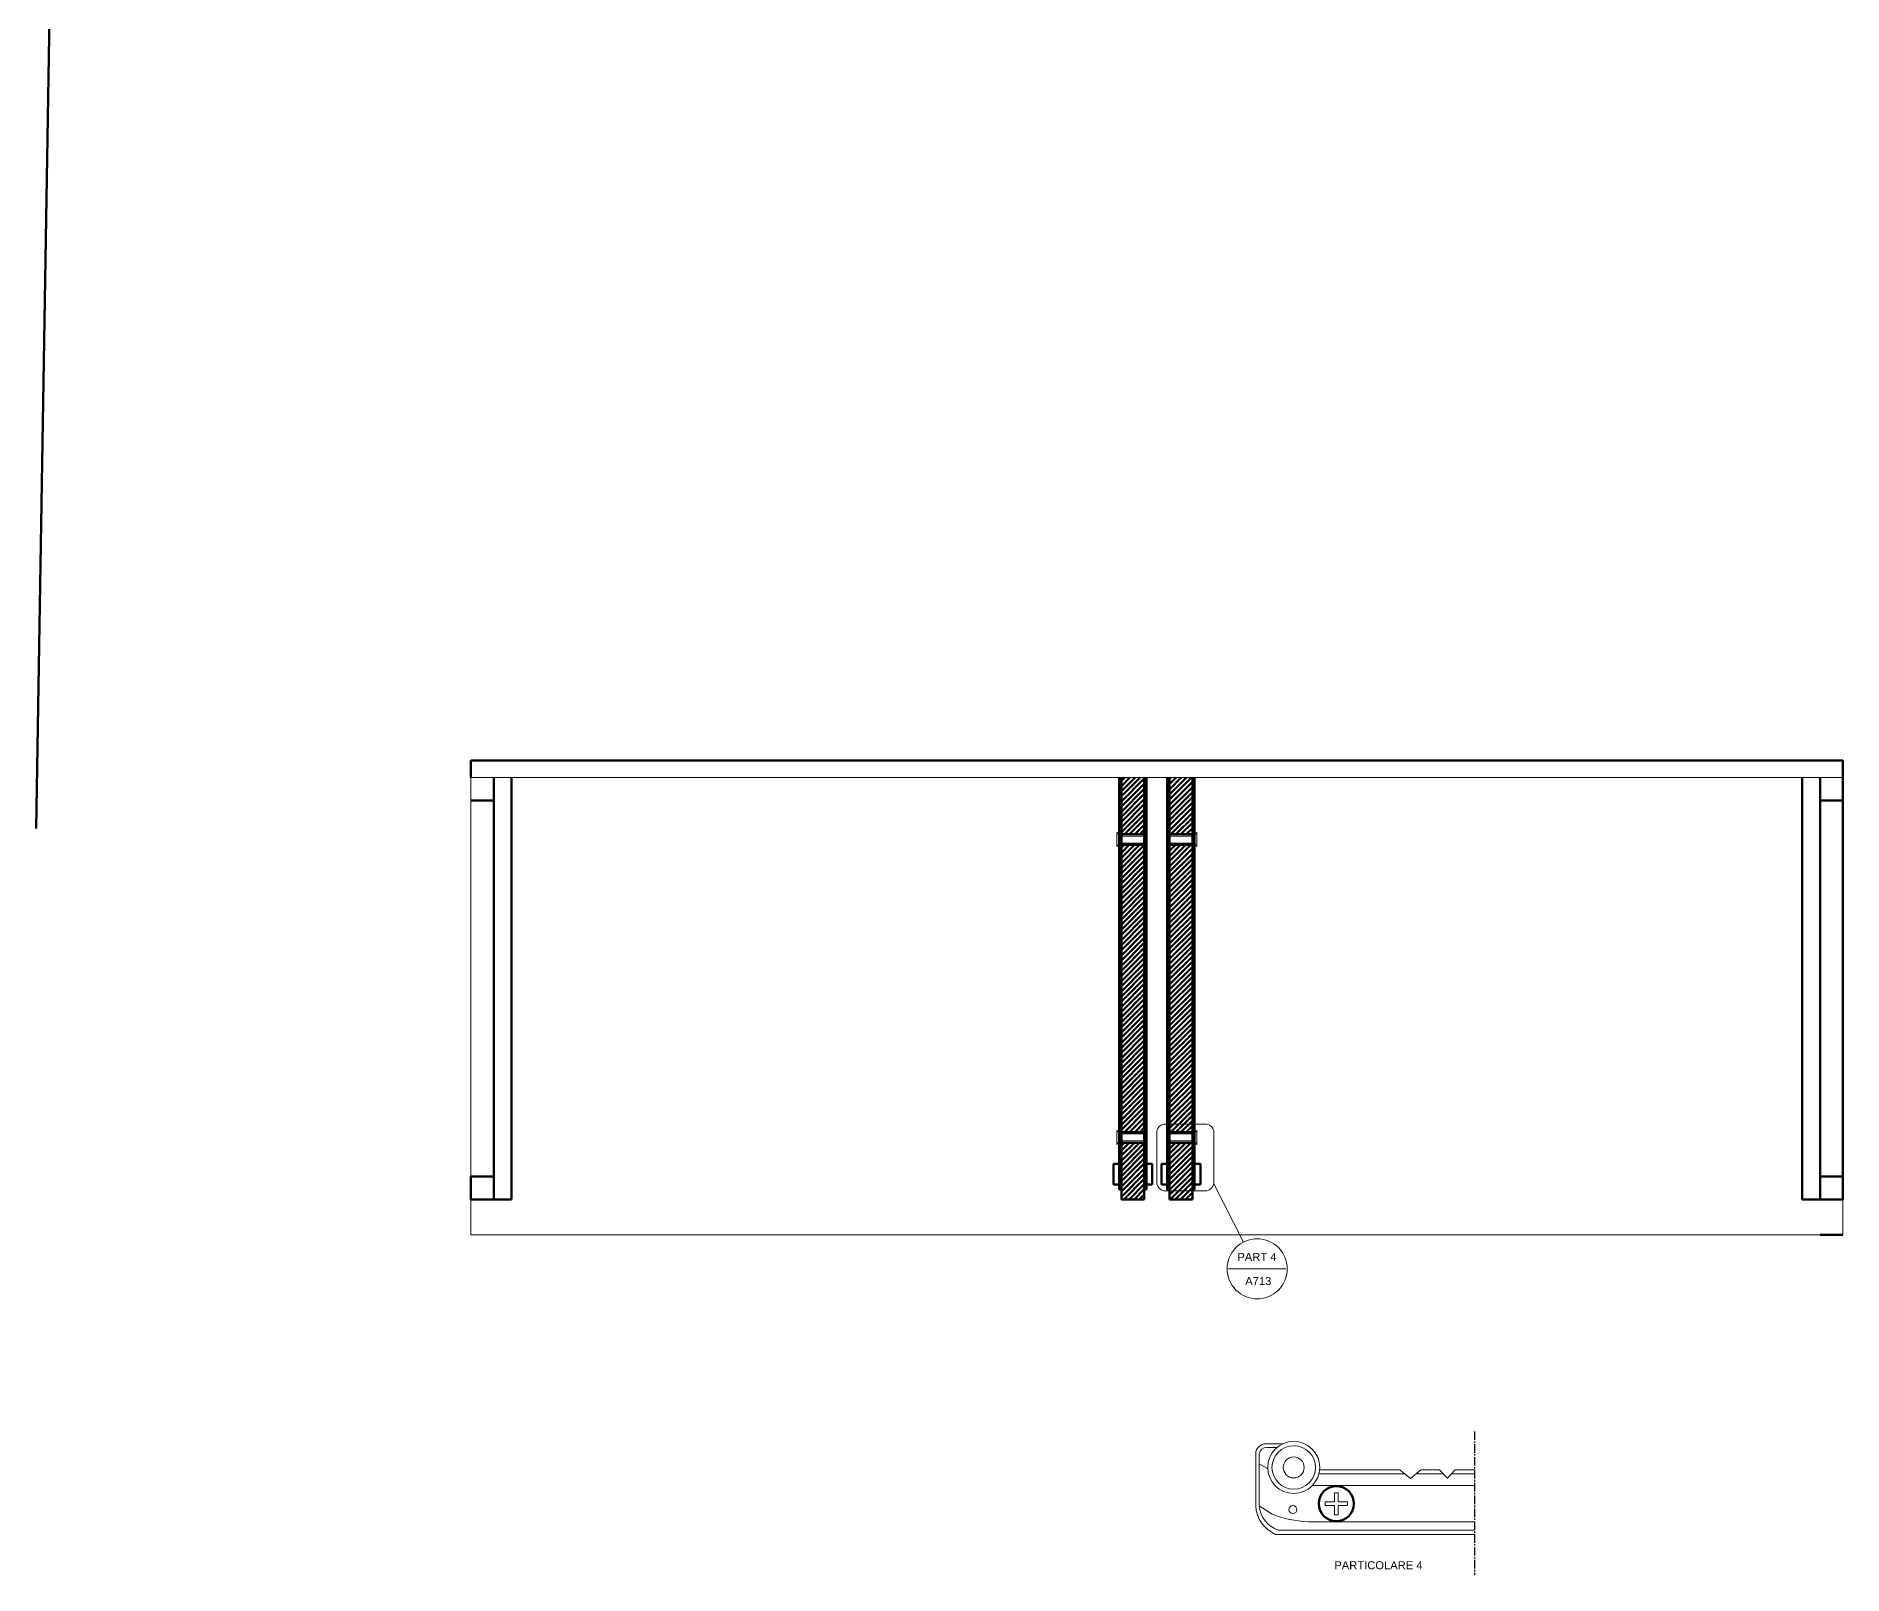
# Model space of a CAD drawing. Header units: centimetres. Extents: x 1319 to 4062, y 3050 to 4081.
# Drawn here: x 3622.4 to 3780.4, y 3599.4 to 3734 of the extents above; entities that cross this region are included whole.
import ezdxf

# ---------------------------------------------------------------- set-up
doc = ezdxf.new("R2010")
doc.units = ezdxf.units.CM
doc.linetypes.add('CENTER2', pattern=[1.125, 0.75, -0.125, 0.125, -0.125])
for name, color, linetype, lineweight in [('A-ANNO-SYMB', 3, 'Continuous', 18), ('A-FURN', 3, 'Continuous', 20), ('A-SECT C-MCUT', 9, 'Continuous', 25), ('A-WALL-STUD', 9, 'Continuous', 5), ('QUOTE', 8, 'Continuous', 18)]:
    doc.layers.add(name, color=color, linetype=linetype, lineweight=lineweight)
doc.layers.add('G-ANNO-TEXT', color=3, linetype='Continuous')
doc.styles.add('stile2', font='calibril.ttf', dxfattribs={"height": 0.5})

msp = doc.modelspace()

# ---------------------------------------------------------------- hatches: boundary and pattern name
at = {"layer": 'A-WALL-STUD', "lineweight": 100}
h = msp.add_hatch(dxfattribs=at)
h.set_pattern_fill('ANSI31', color=256, scale=0.1)
h.paths.add_polyline_path([(3719.333, 3664.169), (3719.192, 3664.169), (3719.192, 3664.172), (3719.191, 3664.169), (3718.842, 3664.169), (3718.842, 3664.172), (3718.84, 3664.169), (3717.333, 3664.169), (3717.333, 3669.132), (3719.333, 3669.132)])
h.paths.add_polyline_path([(3719.333, 3638.124), (3717.333, 3638.124), (3717.333, 3663.239), (3719.333, 3663.239)])
h.paths.add_polyline_path([(3717.333, 3637.194), (3718.84, 3637.194), (3718.842, 3637.191), (3718.842, 3637.194), (3719.191, 3637.194), (3719.192, 3637.191), (3719.192, 3637.194), (3719.333, 3637.194), (3719.333, 3633.104), (3719.333, 3632.232), (3717.333, 3632.232)])
h = msp.add_hatch(dxfattribs=at)
h.set_pattern_fill('ANSI31', color=256, scale=0.1)
h.paths.add_polyline_path([(3721.533, 3664.169), (3721.674, 3664.169), (3721.674, 3664.172), (3721.675, 3664.169), (3722.024, 3664.169), (3722.024, 3664.172), (3722.025, 3664.169), (3723.533, 3664.169), (3723.533, 3669.132), (3721.533, 3669.132)])
h.paths.add_polyline_path([(3721.533, 3638.124), (3723.533, 3638.124), (3723.533, 3663.239), (3721.533, 3663.239)])
h.paths.add_polyline_path([(3723.533, 3637.194), (3722.025, 3637.194), (3722.024, 3637.191), (3722.024, 3637.194), (3721.675, 3637.194), (3721.674, 3637.191), (3721.674, 3637.194), (3721.533, 3637.194), (3721.533, 3633.104), (3721.533, 3632.232), (3723.533, 3632.232)])

# ---------------------------------------------------------------- linework, layer by layer
at = {"layer": 'A-ANNO-SYMB', "color": 6}
for p, q in [((3720.417, 3633.6), (3720.417, 3638.22)), ((3721.022, 3638.824), (3724.813, 3638.824)), ((3725.417, 3638.22), (3725.417, 3633.6)), ((3724.813, 3632.996), (3721.022, 3632.996))]:
    msp.add_line(p, q, dxfattribs=at)
at = {"layer": 'A-ANNO-SYMB'}
for p, q in [((3728.013, 3628.504), (3725.417, 3633.6)), ((3726.706, 3626.162), (3731.706, 3626.162))]:
    msp.add_line(p, q, dxfattribs=at)
at = {"layer": 'A-ANNO-SYMB', "color": 6}
msp.add_circle((3729.206, 3626.162), 2.628, dxfattribs=at)
for centre, start, end in [((3721.219, 3638.022), 103.85533, 166.14467), ((3724.615, 3638.022), 13.85533, 76.14467), ((3721.219, 3633.798), 193.85533, 256.14467), ((3724.615, 3633.798), 283.85533, 346.14467)]:
    msp.add_arc(centre, 0.826, start, end, dxfattribs=at)
at = {"layer": 'A-FURN', "lineweight": 100}
for p, q in [((3660.433, 3669.132), (3660.433, 3670.632)), ((3660.433, 3670.632), (3780.433, 3670.632)), ((3780.433, 3670.632), (3780.433, 3669.132)), ((3662.433, 3632.232), (3662.433, 3669.132)), ((3663.983, 3632.232), (3663.983, 3669.132)), ((3717.333, 3669.132), (3717.333, 3632.232)), ((3719.333, 3669.132), (3719.333, 3632.232)), ((3721.533, 3669.132), (3721.533, 3632.232)), ((3723.533, 3669.132), (3723.533, 3632.232)), ((3776.883, 3632.232), (3776.883, 3669.132)), ((3778.433, 3632.232), (3778.433, 3669.132)), ((3780.433, 3669.132), (3780.433, 3632.232)), ((3660.433, 3667.132), (3662.433, 3667.132)), ((3778.433, 3667.132), (3780.433, 3667.132)), ((3660.433, 3632.232), (3660.433, 3634.232)), ((3660.433, 3634.232), (3662.433, 3634.232)), ((3780.433, 3634.232), (3778.433, 3634.232)), ((3780.433, 3632.232), (3780.433, 3634.232)), ((3662.433, 3632.232), (3660.433, 3632.232)), ((3662.433, 3632.232), (3663.983, 3632.232)), ((3719.333, 3632.232), (3717.333, 3632.232)), ((3721.533, 3632.232), (3723.533, 3632.232)), ((3780.433, 3632.232), (3776.883, 3632.232)), ((3780.433, 3629.132), (3778.433, 3629.132))]:
    msp.add_line(p, q, dxfattribs=at)
at = {"layer": 'A-FURN'}
for p, q in [((3780.433, 3669.132), (3660.433, 3669.132)), ((3660.433, 3669.132), (3660.433, 3629.132)), ((3780.433, 3629.132), (3780.433, 3669.132)), ((3660.433, 3629.132), (3780.433, 3629.132))]:
    msp.add_line(p, q, dxfattribs=at)
at = {"layer": 'A-FURN', "color": 8, "lineweight": 100}
for p, q in [((3717.133, 3633.104), (3717.133, 3669.132)), ((3717.333, 3633.104), (3717.333, 3669.132)), ((3719.333, 3633.104), (3719.333, 3669.132)), ((3719.533, 3633.104), (3719.533, 3669.132)), ((3721.333, 3633.104), (3721.333, 3669.132)), ((3721.533, 3633.104), (3721.533, 3669.132)), ((3723.533, 3633.104), (3723.533, 3669.132)), ((3723.733, 3633.104), (3723.733, 3669.132)), ((3717.133, 3666.568), (3717.333, 3666.568)), ((3719.533, 3666.568), (3719.333, 3666.568)), ((3721.333, 3666.568), (3721.533, 3666.568)), ((3723.733, 3666.568), (3723.533, 3666.568)), ((3719.333, 3664.169), (3717.333, 3664.169)), ((3719.333, 3663.239), (3717.333, 3663.239)), ((3721.533, 3664.169), (3723.533, 3664.169)), ((3721.533, 3663.239), (3723.533, 3663.239)), ((3717.133, 3640.08), (3717.333, 3640.08)), ((3717.133, 3639.816), (3717.333, 3639.816)), ((3717.133, 3639.537), (3717.333, 3639.537)), ((3719.533, 3640.08), (3719.333, 3640.08)), ((3719.533, 3639.816), (3719.333, 3639.816)), ((3719.533, 3639.537), (3719.333, 3639.537)), ((3721.333, 3640.08), (3721.533, 3640.08)), ((3721.333, 3639.816), (3721.533, 3639.816)), ((3721.333, 3639.537), (3721.533, 3639.537)), ((3723.733, 3640.08), (3723.533, 3640.08)), ((3723.733, 3639.816), (3723.533, 3639.816)), ((3723.733, 3639.537), (3723.533, 3639.537)), ((3717.133, 3638.887), (3717.333, 3638.887)), ((3717.133, 3638.522), (3717.333, 3638.522)), ((3717.133, 3638.149), (3717.333, 3638.149)), ((3719.333, 3638.124), (3717.333, 3638.124)), ((3719.533, 3638.887), (3719.333, 3638.887)), ((3719.533, 3638.522), (3719.333, 3638.522)), ((3719.533, 3638.149), (3719.333, 3638.149)), ((3721.333, 3638.887), (3721.533, 3638.887)), ((3721.333, 3638.522), (3721.533, 3638.522)), ((3721.333, 3638.149), (3721.533, 3638.149)), ((3721.533, 3638.124), (3723.533, 3638.124)), ((3723.733, 3638.887), (3723.533, 3638.887)), ((3723.733, 3638.522), (3723.533, 3638.522)), ((3723.733, 3638.149), (3723.533, 3638.149)), ((3723.533, 3638.124), (3723.533, 3637.194)), ((3723.533, 3638.124), (3723.533, 3637.194)), ((3719.333, 3637.194), (3717.333, 3637.194)), ((3721.533, 3637.194), (3723.533, 3637.194)), ((3716.633, 3633.525), (3716.633, 3635.346)), ((3717.133, 3635.346), (3716.633, 3635.346)), ((3719.533, 3635.346), (3720.033, 3635.346)), ((3720.033, 3633.525), (3720.033, 3635.346)), ((3720.833, 3633.525), (3720.833, 3635.346)), ((3721.333, 3635.346), (3720.833, 3635.346)), ((3723.733, 3635.346), (3724.233, 3635.346)), ((3724.233, 3633.525), (3724.233, 3635.346)), ((3717.133, 3633.525), (3716.633, 3633.525)), ((3719.533, 3633.525), (3720.033, 3633.525)), ((3721.333, 3633.525), (3720.833, 3633.525)), ((3723.733, 3633.525), (3724.233, 3633.525)), ((3717.133, 3633.104), (3717.333, 3633.104)), ((3719.533, 3633.104), (3719.333, 3633.104)), ((3721.333, 3633.104), (3721.533, 3633.104)), ((3723.733, 3633.104), (3723.533, 3633.104))]:
    msp.add_line(p, q, dxfattribs=at)
at = {"layer": 'A-FURN', "color": 8}
for p, q in [((3717.133, 3664.084), (3716.941, 3664.32)), ((3716.941, 3663.089), (3716.941, 3664.32)), ((3716.941, 3663.089), (3717.133, 3663.325)), ((3719.224, 3664.012), (3717.333, 3664.012)), ((3719.224, 3663.397), (3717.333, 3663.39)), ((3719.279, 3663.99), (3719.31, 3663.958)), ((3719.31, 3663.451), (3719.279, 3663.419)), ((3721.587, 3663.99), (3721.555, 3663.958)), ((3721.555, 3663.451), (3721.587, 3663.419)), ((3721.642, 3664.012), (3723.533, 3664.012)), ((3721.642, 3663.397), (3723.533, 3663.39)), ((3723.733, 3664.084), (3723.925, 3664.32)), ((3723.925, 3663.089), (3723.733, 3663.325)), ((3723.925, 3663.089), (3723.925, 3664.32)), ((3716.941, 3638.274), (3717.133, 3638.038)), ((3716.941, 3638.274), (3716.941, 3637.043)), ((3719.224, 3637.966), (3717.333, 3637.974)), ((3719.31, 3637.912), (3719.279, 3637.944)), ((3719.333, 3637.858), (3719.333, 3637.46)), ((3721.533, 3637.858), (3721.533, 3637.46)), ((3721.555, 3637.912), (3721.587, 3637.944)), ((3721.642, 3637.966), (3723.533, 3637.974)), ((3723.925, 3638.274), (3723.733, 3638.038)), ((3723.925, 3638.274), (3723.925, 3637.043)), ((3717.133, 3637.28), (3716.941, 3637.043)), ((3719.224, 3637.351), (3717.333, 3637.351)), ((3719.279, 3637.373), (3719.31, 3637.405)), ((3721.587, 3637.373), (3721.555, 3637.405)), ((3721.642, 3637.351), (3723.536, 3637.351)), ((3723.733, 3637.28), (3723.925, 3637.043)), ((3729.073, 3605.438), (3729.073, 3609.971)), ((3729.39, 3605.438), (3729.39, 3609.971)), ((3729.983, 3610.858), (3731.454, 3610.858)), ((3730.062, 3610.54), (3730.948, 3610.54)), ((3730.129, 3608.658), (3729.39, 3609.1)), ((3735.003, 3608.234), (3742.11, 3608.234)), ((3741.685, 3608.589), (3742.617, 3607.812)), ((3742.617, 3607.812), (3743.529, 3608.589)), ((3743.102, 3608.234), (3745.493, 3608.234)), ((3745.156, 3608.589), (3745.851, 3607.859)), ((3745.851, 3607.859), (3746.512, 3608.589)), ((3746.191, 3608.234), (3748.204, 3608.234)), ((3748.204, 3607.206), (3734.038, 3607.208)), ((3736.288, 3606.575), (3736.288, 3605.78)), ((3730.508, 3604.694), (3729.39, 3605.438)), ((3736.288, 3605.452), (3736.288, 3604.646)), ((3748.204, 3603.294), (3731.064, 3603.294)), ((3748.204, 3604.042), (3733.629, 3604.042))]:
    msp.add_line(p, q, dxfattribs=at)
msp.add_lwpolyline([(3734.668, 3608.587, 0.025387), (3734.784, 3608.589), (3734.784, 3608.589), (3741.685, 3608.589)], format="xyb", dxfattribs=at)
for points in [[(3743.51, 3608.589), (3745.156, 3608.589)], [(3746.512, 3608.589), (3748.204, 3608.589)], [(3735.959, 3605.78), (3735.959, 3606.575), (3736.288, 3606.575)], [(3735.959, 3605.452), (3735.165, 3605.452), (3735.165, 3605.78), (3735.959, 3605.78)], [(3736.288, 3604.646), (3735.959, 3604.646), (3735.959, 3605.452)], [(3736.288, 3605.78), (3737.093, 3605.78), (3737.093, 3605.452), (3736.288, 3605.452)], [(3748.204, 3602.93), (3730.82, 3602.93)]]:
    msp.add_lwpolyline(points, dxfattribs=at)
for centre, radius in [((3732.401, 3608.788), 2.276), ((3732.401, 3608.788), 1.901), ((3732.401, 3608.788), 0.915), ((3732.326, 3605.102), 0.351)]:
    msp.add_circle(centre, radius, dxfattribs=at)
at = {"layer": 'A-FURN', "color": 8, "lineweight": 100}
msp.add_circle((3736.123, 3605.616), 1.537, dxfattribs=at)
at = {"layer": 'A-FURN', "color": 8}
for centre, radius, start, end in [((3717.33, 3664.32), 0.308, 230.24315, 270), ((3717.308, 3663.122), 0.269, 84.7698, 130.75844), ((3719.224, 3663.935), 0.077, 45, 90), ((3719.224, 3663.474), 0.077, 270, 315), ((3719.256, 3663.505), 0.077, 315, 0), ((3721.61, 3663.505), 0.077, 180, 225), ((3721.642, 3663.935), 0.077, 90, 135), ((3721.642, 3663.474), 0.077, 225, 270), ((3723.557, 3663.122), 0.269, 49.24156, 95.2302), ((3723.536, 3664.32), 0.308, 270, 309.75685), ((3717.308, 3638.241), 0.269, 229.24156, 275.2302), ((3719.224, 3637.889), 0.077, 45, 90), ((3719.256, 3637.858), 0.077, 0, 45), ((3721.61, 3637.858), 0.077, 135, 180), ((3721.642, 3637.889), 0.077, 90, 135), ((3723.557, 3638.241), 0.269, 264.7698, 310.75844), ((3717.33, 3637.043), 0.308, 89.4321, 129.75271), ((3719.224, 3637.428), 0.077, 270, 315), ((3719.256, 3637.46), 0.077, 315, 0), ((3721.61, 3637.46), 0.077, 180, 225), ((3721.642, 3637.428), 0.077, 225, 270), ((3723.536, 3637.043), 0.308, 50.24315, 90), ((3729.984, 3609.947), 0.911, 89.91922, 178.50679), ((3730.027, 3609.901), 0.64, 86.81067, 173.71787), ((3734.899, 3610.141), 1.909, 261.38693, 273.13882), ((3731.931, 3605.566), 2.861, 182.55922, 247.14412), ((3731.862, 3605.642), 2.48, 184.70809, 251.22412), ((3733.999, 3613.602), 9.568, 248.60607, 267.78727)]:
    msp.add_arc(centre, radius, start, end, dxfattribs=at)
at = {"layer": 'A-SECT C-MCUT', "linetype": 'CENTER2'}
msp.add_line((3748.204, 3611.946), (3748.204, 3599.391), dxfattribs=at)
at = {"layer": 'QUOTE', "lineweight": 100}
msp.add_line((3622.403, 3664.687), (3625.731, 3868.577), dxfattribs=at)

# ---------------------------------------------------------------- texts
at = {"layer": 'A-ANNO-SYMB', "char_height": 0.7, "attachment_point": 1, "style": 'stile2'}
for s, insert in [('{\\fArial|b0|i0|c0|p34;PART 4}', (3727.471, 3627.55)), ('{\\fArial|b0|i0|c0|p34;A713}', (3728.159, 3625.444))]:
    msp.add_mtext_dynamic_manual_height_columns(s, width=3.57485, gutter_width=2.5, heights=[0], dxfattribs=dict(at, insert=insert))
at = {"layer": 'G-ANNO-TEXT', "insert": (3735.952, 3600.583), "char_height": 0.7, "attachment_point": 1, "style": 'stile2'}
msp.add_mtext_dynamic_manual_height_columns('{\\fArial|b0|i0|c0|p34;PARTICOLARE 4}', width=9.80954, gutter_width=2.5, heights=[0], dxfattribs=at)

doc.saveas('drawing.dxf')
